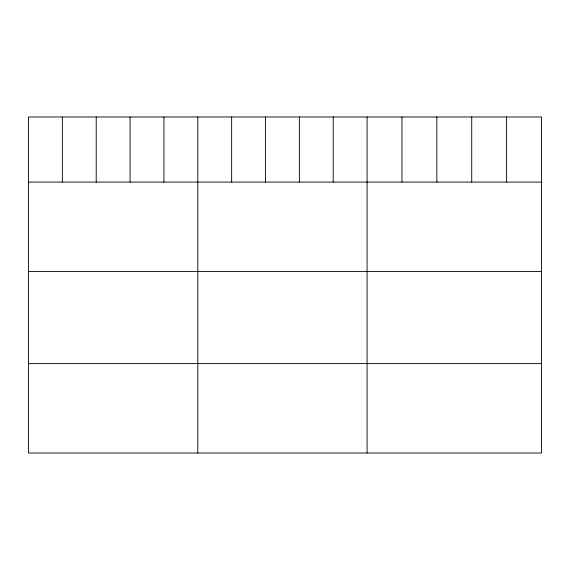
<?xml version="1.0" encoding="UTF-8"?>
<svg xmlns="http://www.w3.org/2000/svg" width="570" height="570" viewBox="0 0 570 570"><rect width="100%" height="100%" fill="white"/><g stroke="black" fill="none" stroke-linecap="round" stroke-linejoin="round"><path stroke-width="0.85" d="M541.5 182.087L541.5 453.015L28.5 453.015L28.5 116.985L541.5 116.985L541.5 182.087L28.5 182.087M28.5 271.491L541.5 271.491M28.5 363.603L541.5 363.603M506.616 116.985L506.616 182.087M471.732 116.985L471.732 182.087M436.848 116.985L436.848 182.087M401.964 116.985L401.964 182.087M367.08 116.985L367.08 453.015M333.222 116.985L333.222 182.087M299.364 116.985L299.364 182.087M265.506 116.985L265.506 182.087M231.648 116.985L231.648 182.087M197.79 116.985L197.79 453.015M163.932 116.985L163.932 182.087M130.074 116.985L130.074 182.087M96.216 116.985L96.216 182.087M62.358 116.985L62.358 182.087"/></g></svg>
